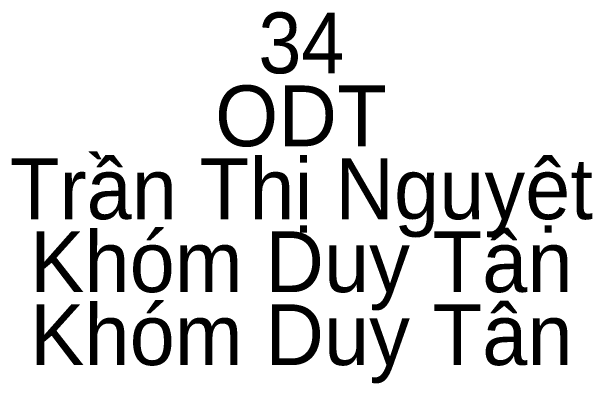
# Model space of a CAD drawing. Header units: metres. Extents: x 535887 to 536548, y 1837332 to 1837987.
# Drawn here: x 536199.41 to 536205.14, y 1837665.86 to 1837669.53 of the extents above; entities that cross this region are included whole.
import ezdxf
from ezdxf.enums import TextEntityAlignment as Align

# ---------------------------------------------------------------- set-up
doc = ezdxf.new("R2010")
doc.units = ezdxf.units.M
doc.header["$LTSCALE"] = 0.24
doc.layers.add('1', color=7, linetype='Continuous')

msp = doc.modelspace()

# ---------------------------------------------------------------- texts
at = {"layer": '1', "width": 0.95}
msp.add_text('34', height=0.6, dxfattribs=at).set_placement((536202.27, 1837668.92), align=Align.CENTER)
at = {"layer": '1'}
for s, p in [('ODT', (536202.265, 1837668.2)), ('Trần Thị Nguyệt', (536202.27, 1837667.48)), ('Khóm Duy Tân', (536202.27, 1837666.76)), ('Khóm Duy Tân', (536202.27, 1837666.04))]:
    msp.add_text(s, height=0.6, dxfattribs=at).set_placement(p, align=Align.CENTER)

doc.saveas('drawing.dxf')
